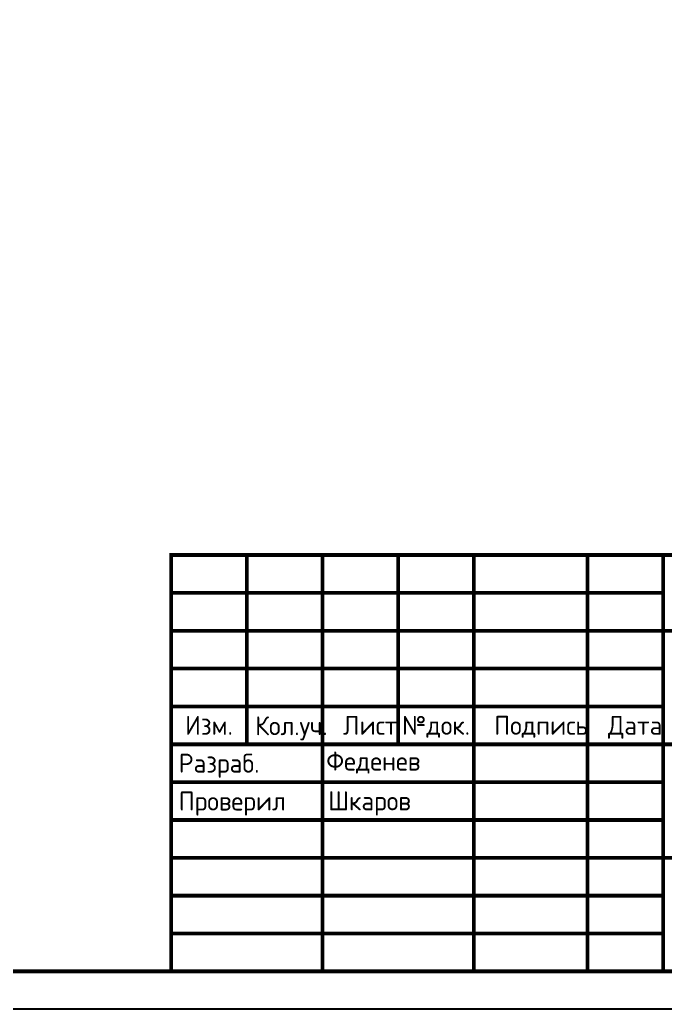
# Model space of a CAD drawing. Header units: millimetres. Extents: x 1601 to 14530, y 1157 to 12625.
# Drawn here: x 2345.2 to 2430.5, y 2131.3 to 2262 of the extents above; entities that cross this region are included whole.
import ezdxf
from ezdxf.enums import TextEntityAlignment as Align

# ---------------------------------------------------------------- set-up
doc = ezdxf.new("R2010")
doc.units = ezdxf.units.MM
doc.styles.add('GOST', font='GOST Common.ttf')

# ---------------------------------------------------------------- blocks, each defined once
blk = doc.blocks.new('*U372')
blk.add_lwpolyline([(0, 0), (420, 0), (420, -297), (0, -297)], close=True)
at = {"const_width": 0.5}
blk.add_lwpolyline([(20, -5), (415, -5), (415, -292), (20, -292)], close=True, dxfattribs=at)
for points in [[(230, -292), (230, -237), (415, -237)], [(240, -237), (240, -262)], [(250, -237), (250, -292)], [(260, -237), (260, -262)], [(270, -237), (270, -292)], [(285, -237), (285, -292)], [(295, -237), (295, -292)], [(230, -242), (295, -242)], [(230, -247), (295, -247)], [(295, -247), (415, -247)], [(230, -252), (295, -252)], [(230, -257), (295, -257)], [(230, -262), (415, -262)], [(230, -267), (295, -267)], [(230, -272), (295, -272)], [(230, -277), (295, -277)], [(295, -277), (415, -277)], [(230, -282), (295, -282)], [(230, -287), (295, -287)]]:
    blk.add_lwpolyline(points, dxfattribs=at)
at = {"style": 'GOST'}
for s, p in [('Изм.', (235, -259.5)), ('Кол.уч.', (245.89, -259.55)), ('Лист', (256.3, -259.5)), ('№док.', (265, -259.5)), ('Подпись', (278.88, -259.5)), ('Дата', (291.31, -259.5))]:
    blk.add_text(s, height=2.5, dxfattribs=at).set_placement(p, align=Align.MIDDLE_CENTER)
for s, p in [('Разраб.', (231, -264.5)), ('Проверил', (231, -269.5))]:
    blk.add_text(s, height=2.5, dxfattribs=at).set_placement(p, align=Align.MIDDLE_LEFT)
blk.add_attdef('РАЗРАБОТАЛ', text='', height=2.5, dxfattribs=at).set_placement((250.5, -264.22), align=Align.MIDDLE_LEFT)
blk.add_attdef('ПРОВЕРИЛ', (250.75, -270.73), '', height=2.5, dxfattribs=at)
at = {"style": 'GOST', "flags": 8}
for tag, p in [('ЛИСТ', (387.6, -271.87)), ('ЛИСТОВ', (405.3, -271.86)), ('ФОРМАТ', (380.97, -294.75))]:
    blk.add_attdef(tag, text='', height=3, dxfattribs=at).set_placement(p, align=Align.MIDDLE_CENTER)
blk.add_attdef('ИМЯ_ЧЕРТЕЖА_001', (321.53, -284.99), '', height=3, dxfattribs=at)

msp = doc.modelspace()

# ---------------------------------------------------------------- block references
ref = msp.add_blockref('*U372', (2135.1931, 2428.3082))
ref.add_attrib('РАЗРАБОТАЛ', 'Феденев', dxfattribs={"height": 2.5, "style": 'GOST'}).set_placement((2385.6937, 2164.084), align=Align.MIDDLE_LEFT)
ref.add_attrib('ПРОВЕРИЛ', 'Шкаров', (2385.9421, 2157.5789), dxfattribs={"height": 2.5, "style": 'GOST'})

doc.saveas('drawing.dxf')
